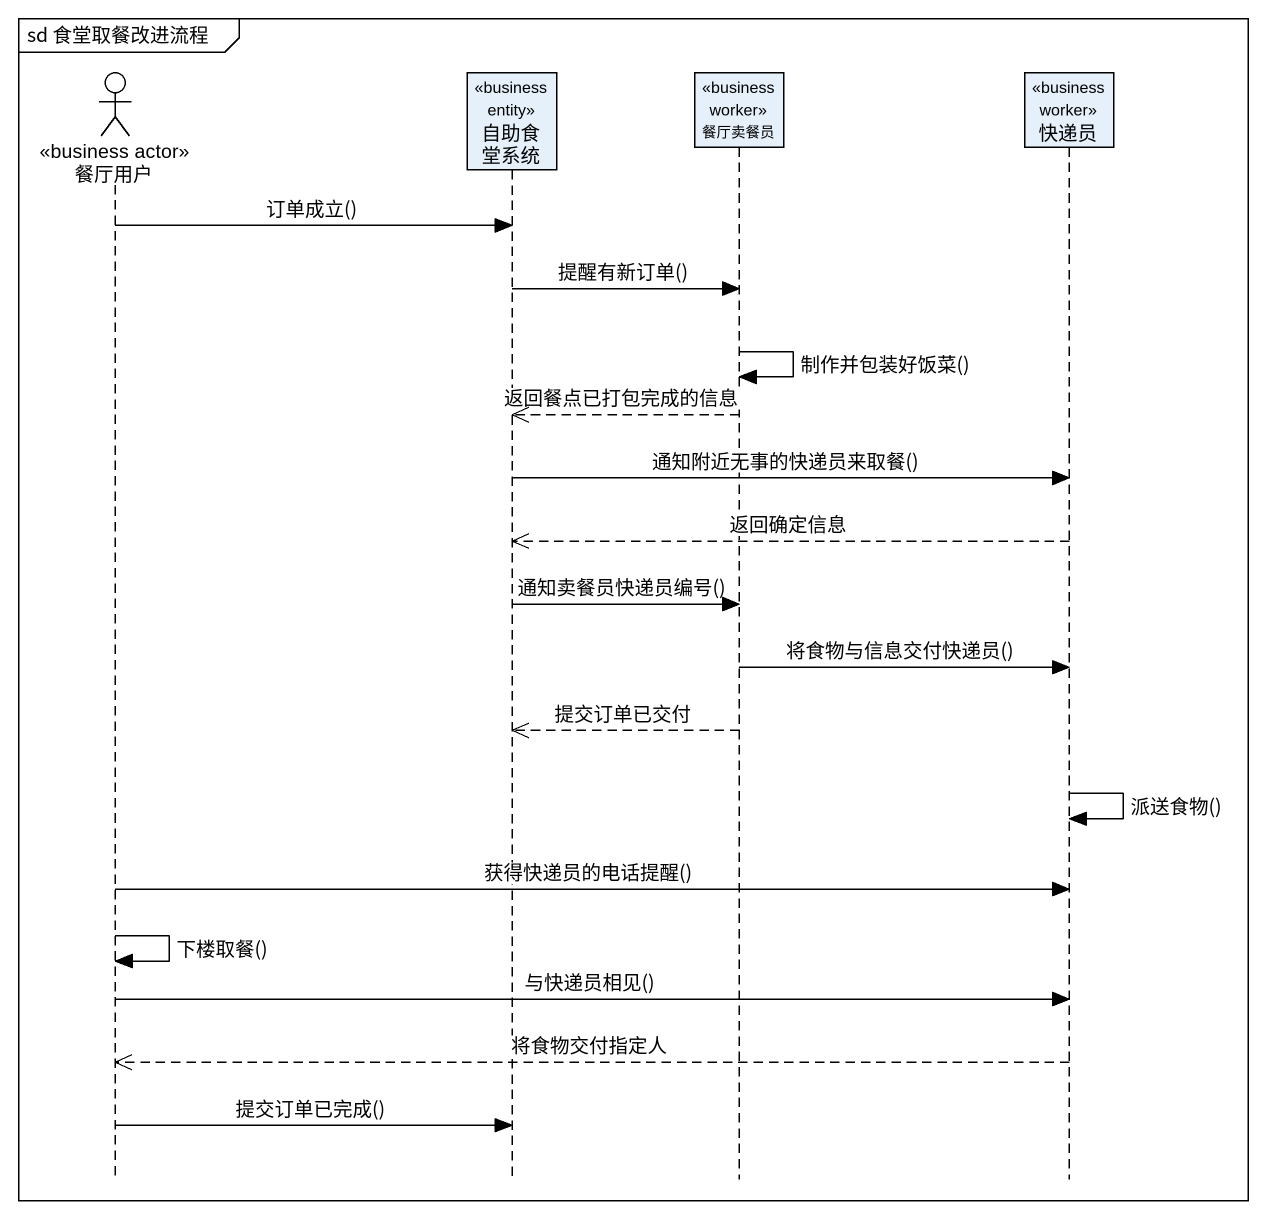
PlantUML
@startuml
mainframe sd 食堂取餐改进流程
hide footbox
actor 餐厅用户 <<business actor>>
participant 自助食堂系统 <<business entity>>
participant 餐厅卖餐员 <<business worker>>
participant 快递员 <<business worker>>

餐厅用户 -> 自助食堂系统 : 订单成立()
自助食堂系统 -> 餐厅卖餐员 : 提醒有新订单()
餐厅卖餐员 -> 餐厅卖餐员 : 制作并包装好饭菜()
餐厅卖餐员 -->> 自助食堂系统 : 返回餐点已打包完成的信息
自助食堂系统 -> 快递员 : 通知附近无事的快递员来取餐()
快递员 -->> 自助食堂系统 : 返回确定信息
自助食堂系统 -> 餐厅卖餐员 : 通知卖餐员快递员编号()
餐厅卖餐员 -> 快递员 : 将食物与信息交付快递员()
餐厅卖餐员 -->> 自助食堂系统 : 提交订单已交付
快递员 -> 快递员 : 派送食物()
餐厅用户 -> 快递员 : 获得快递员的电话提醒()
餐厅用户 -> 餐厅用户 : 下楼取餐()
餐厅用户 -> 快递员 : 与快递员相见()
快递员 -->> 餐厅用户 : 将食物交付指定人
餐厅用户 -> 自助食堂系统 : 提交订单已完成()
@enduml
